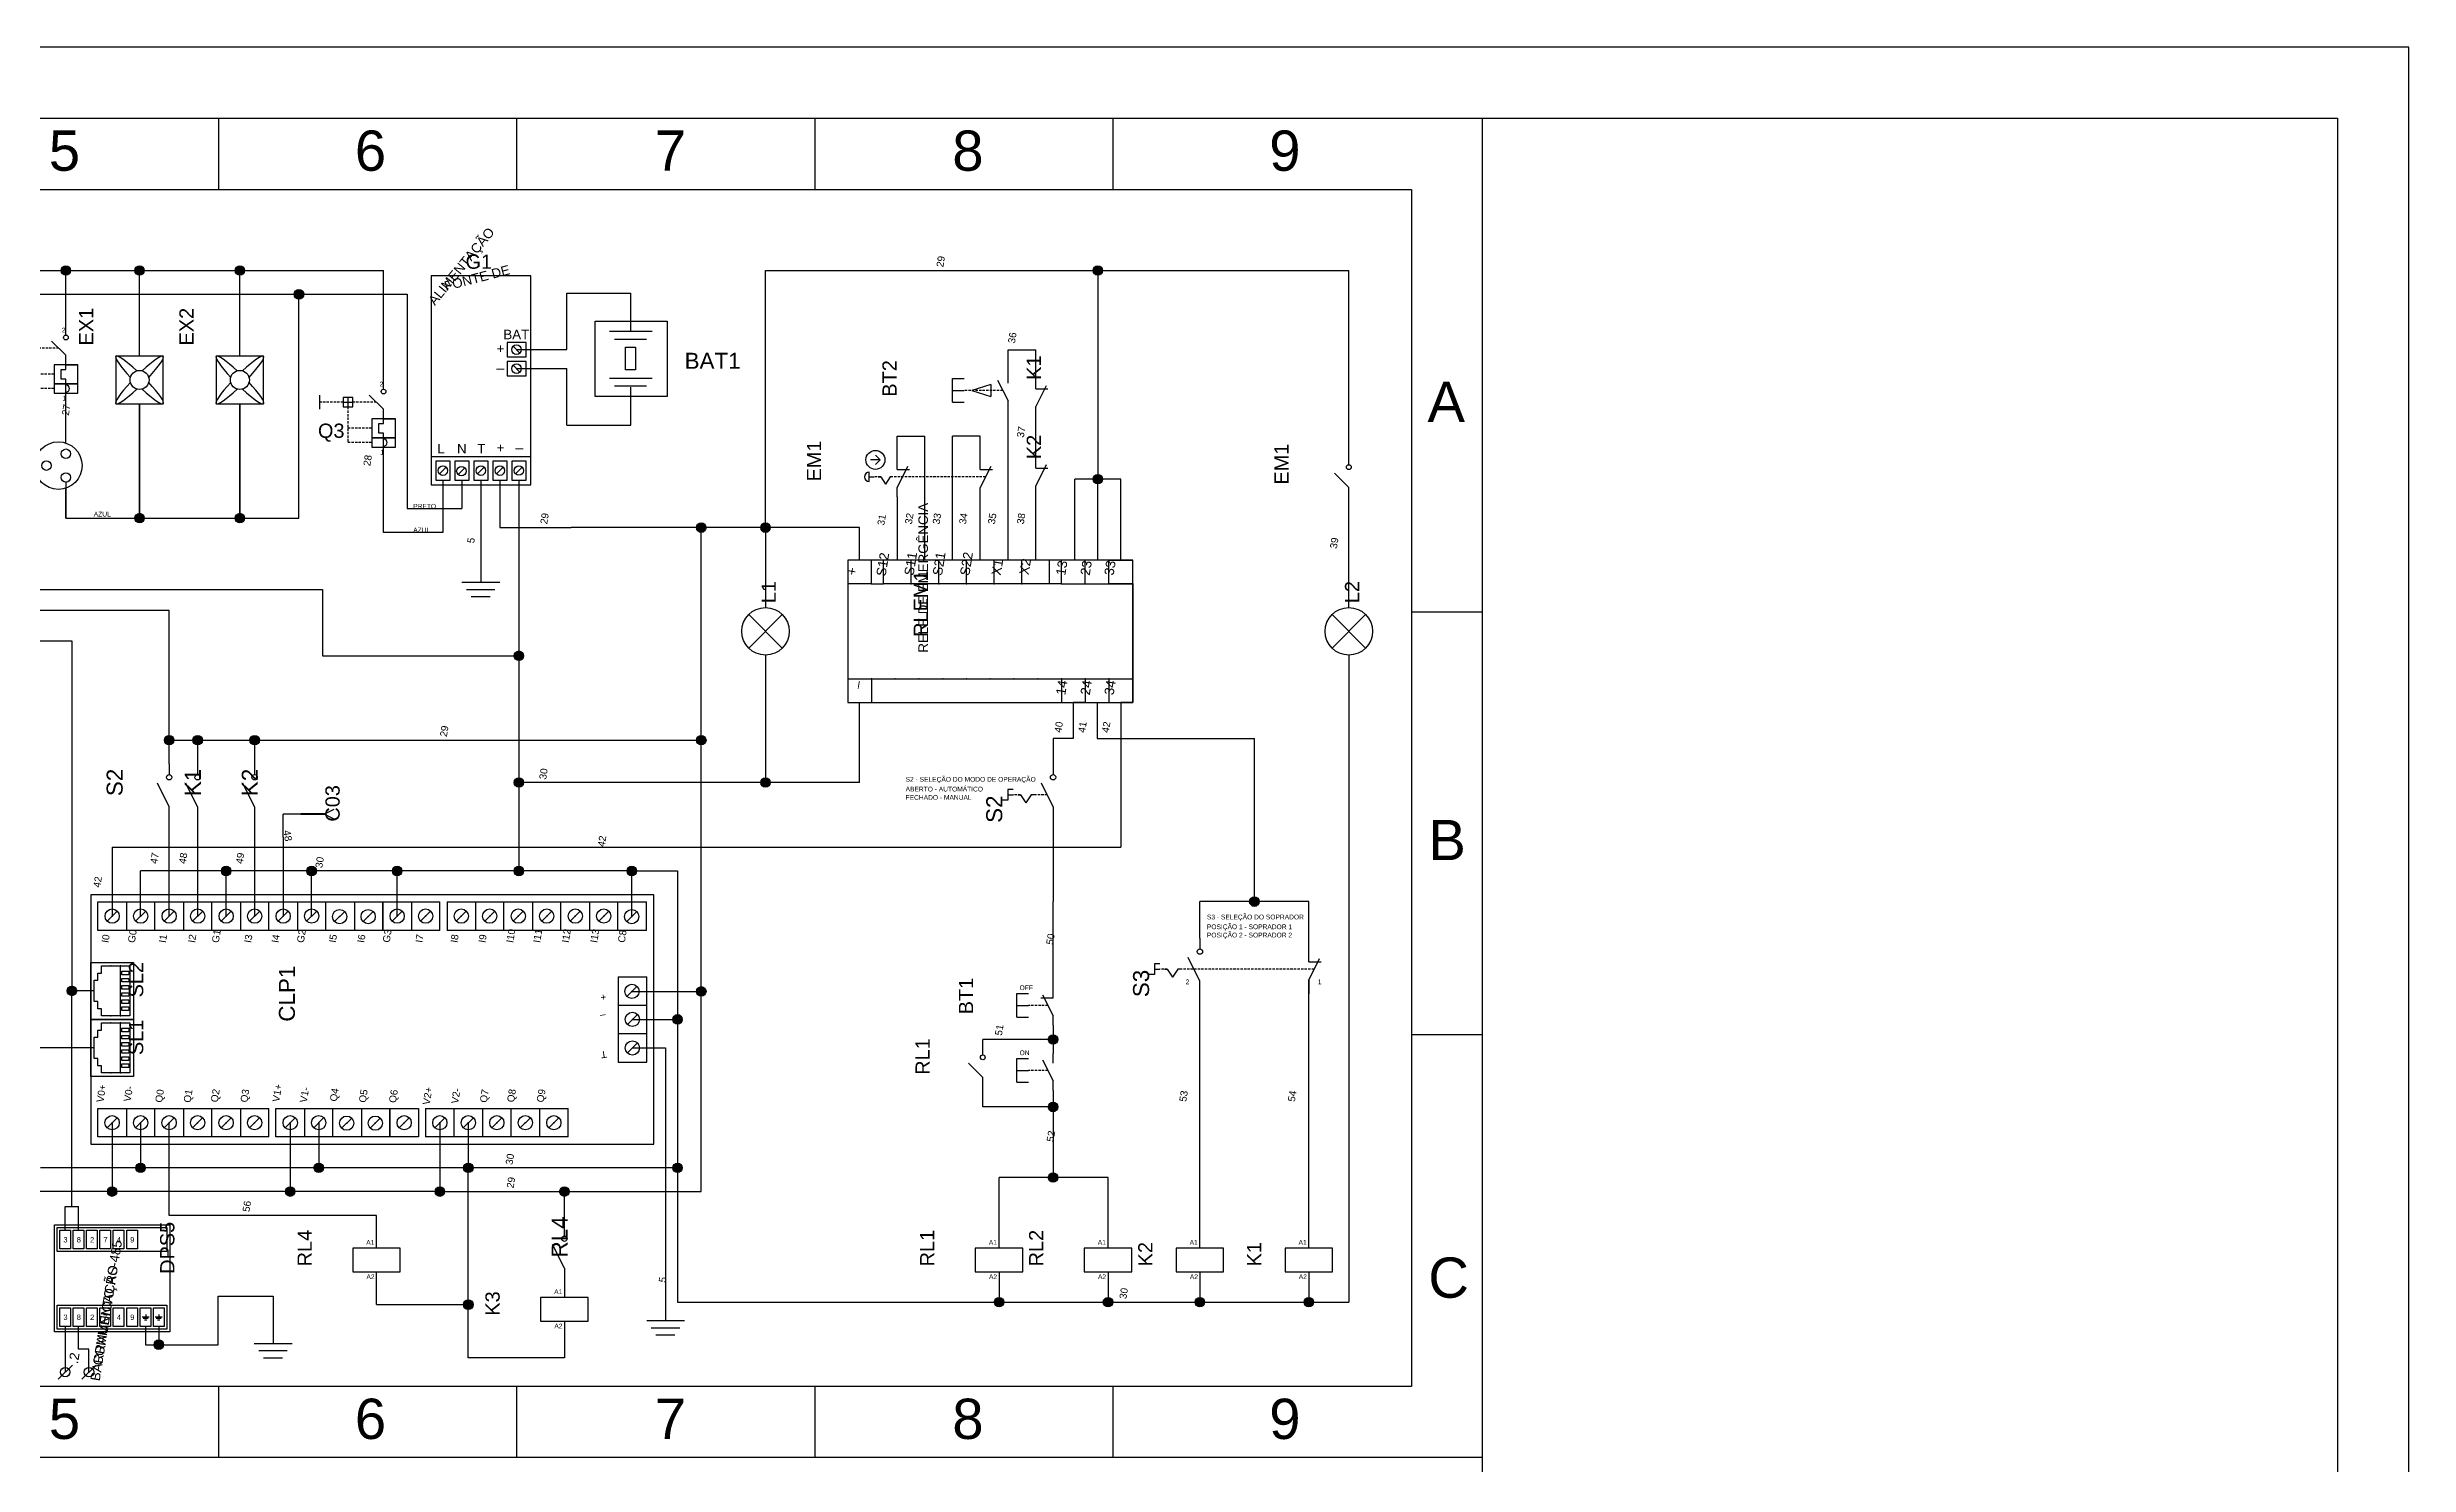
# Model space of a CAD drawing. Header units: millimetres. Extents: x 100 to 940, y 30 to 694.
# Drawn here: x 442.8 to 940, y 395.5 to 693.9 of the extents above; entities that cross this region are included whole.
import ezdxf
from ezdxf.enums import TextEntityAlignment as Align

# ---------------------------------------------------------------- set-up
doc = ezdxf.new("R2010")
doc.units = ezdxf.units.MM
doc.linetypes.add('DASHED', pattern=[0.75, 0.5, -0.25])
doc.styles.add('Annotative', font='arial.ttf')
doc.styles.add('Notes', font='arial.ttf', dxfattribs={"height": 3})

msp = doc.modelspace()

# ---------------------------------------------------------------- hatches: boundary and pattern name
for points in [[(447.71, 646.92, 1), (445.71, 646.92, 1)], [(463.22, 646.92, 1), (461.22, 646.92, 1)], [(484.34, 646.92, 1), (482.34, 646.92, 1)], [(664.98, 646.92, 1), (662.98, 646.92, 1)], [(496.78, 641.92, 1), (494.78, 641.92, 1)], [(664.98, 603.01, 1), (662.98, 603.01, 1)], [(463.22, 594.81, 1), (461.22, 594.81, 1)], [(484.34, 594.81, 1), (482.34, 594.81, 1)], [(581.49, 592.8, 1), (579.49, 592.8, 1)], [(595.01, 592.8, 1), (593.01, 592.8, 1)], [(543.09, 565.83, 1), (541.09, 565.83, 1)], [(469.45, 548.04, 1), (467.45, 548.04, 1)], [(475.45, 548.04, 1), (473.45, 548.04, 1)], [(487.45, 548.04, 1), (485.45, 548.04, 1)], [(581.49, 548.04, 1), (579.49, 548.04, 1)], [(543.09, 539.14, 1), (541.09, 539.14, 1)], [(595.01, 539.14, 1), (593.01, 539.14, 1)], [(481.45, 520.51, 1), (479.45, 520.51, 1)], [(499.45, 520.51, 1), (497.45, 520.51, 1)], [(517.45, 520.51, 1), (515.45, 520.51, 1)], [(543.09, 520.51, 1), (541.09, 520.51, 1)], [(566.85, 520.51, 1), (564.85, 520.51, 1)], [(697.94, 514.06, 1), (695.94, 514.06, 1)], [(448.98, 495.26, 1), (446.98, 495.26, 1)], [(581.49, 495.16, 1), (579.49, 495.16, 1)], [(576.49, 489.27, 1), (574.49, 489.27, 1)], [(655.56, 485.04, 1), (653.56, 485.04, 1)], [(655.56, 470.83, 1), (653.56, 470.83, 1)], [(463.44, 458.01, 1), (461.44, 458.01, 1)], [(500.94, 458.02, 1), (498.94, 458.02, 1)], [(532.44, 458.01, 1), (530.44, 458.01, 1)], [(576.49, 458.01, 1), (574.49, 458.01, 1)], [(457.44, 453.01, 1), (455.44, 453.01, 1)], [(494.94, 453.01, 1), (492.94, 453.01, 1)], [(526.44, 453.01, 1), (524.44, 453.01, 1)], [(552.67, 453.01, 1), (550.67, 453.01, 1)], [(655.56, 455.97, 1), (653.56, 455.97, 1)], [(532.44, 429.21, 1), (530.44, 429.21, 1)], [(644.19, 429.75, 1), (642.19, 429.75, 1)], [(667.13, 429.75, 1), (665.13, 429.75, 1)], [(686.47, 429.75, 1), (684.47, 429.75, 1)], [(709.41, 429.75, 1), (707.41, 429.75, 1)], [(467.26, 420.78, 1), (465.26, 420.78, 1)]]:
    msp.add_hatch(color=256).paths.add_polyline_path(points)

# ---------------------------------------------------------------- linework, layer by layer
for p, q in [((478.89, 664), (478.89, 679)), ((541.67, 664), (541.67, 679)), ((604.44, 664), (604.44, 679)), ((667.22, 664), (667.22, 679)), ((745, 115), (745, 679)), ((410.6, 646.92), (513.59, 646.92)), ((446.71, 633.33), (446.71, 646.92)), ((462.22, 628.89), (462.22, 646.92)), ((483.34, 628.89), (483.34, 646.92)), ((513.59, 623.95), (513.59, 646.92)), ((594.01, 646.92), (663.98, 646.92)), ((594.01, 592.8), (594.01, 646.92)), ((663.98, 646.92), (716.83, 646.92)), ((716.83, 606.03), (716.83, 646.92)), ((410.6, 641.92), (518.59, 641.92)), ((495.78, 594.81), (495.78, 641.92)), ((518.59, 641.92), (518.59, 596.8)), ((446.71, 629.08), (443.71, 632.08)), ((446.71, 633.33), (446.71, 635.33)), ((446.71, 633.33), (446.71, 635.33)), ((561.14, 634.16), (570.14, 634.16)), ((562.21, 632.47), (568.96, 632.47)), ((446.71, 627.08), (446.71, 629.08)), ((446.71, 626.07), (446.71, 627.08)), ((446.71, 627.08), (449.21, 627.08)), ((542.29, 629.56), (540.88, 630.98)), ((542.29, 625.56), (540.88, 626.97)), ((645.07, 625.22), (645.07, 630.22)), ((645.07, 630.22), (650.9, 630.22)), ((650.9, 624.03), (650.9, 630.22)), ((445.71, 624.08), (445.71, 626.08)), ((445.71, 626.08), (446.71, 626.07)), ((446.71, 624.08), (445.71, 624.08)), ((446.71, 623.08), (446.71, 624.08)), ((446.71, 621.08), (446.71, 623.08)), ((446.71, 610.61), (446.71, 623.08)), ((513.59, 621.95), (513.59, 623.95)), ((513.59, 621.95), (513.59, 623.95)), ((561.14, 624.3), (570.14, 624.3)), ((562.21, 622.62), (568.96, 622.62)), ((633.35, 619.18), (633.35, 624.18)), ((633.35, 624.18), (635.85, 624.18)), ((633.35, 621.68), (635.85, 621.68)), ((641.47, 622.93), (637.47, 621.68)), ((637.47, 621.68), (641.47, 620.43)), ((641.47, 622.93), (641.47, 620.43)), ((642.86, 623.88), (645.07, 619.47)), ((645.07, 623.22), (645.07, 625.22)), ((645.07, 623.22), (645.07, 625.22)), ((650.9, 622.03), (650.9, 624.03)), ((653.1, 622.68), (650.9, 618.28)), ((650.9, 622.03), (653.48, 622.03)), ((446.71, 619.08), (446.71, 621.08)), ((462.22, 594.81), (462.22, 618.89)), ((462.22, 618.89), (462.22, 594.81)), ((483.34, 594.81), (483.34, 618.89)), ((483.34, 618.89), (483.34, 594.81)), ((500.09, 620.71), (500.09, 617.71)), ((505.09, 619.21), (507.09, 619.21)), ((506.09, 620.21), (506.09, 618.21)), ((513.59, 617.71), (510.59, 620.71)), ((513.59, 615.71), (513.59, 617.71)), ((633.35, 619.18), (635.85, 619.18)), ((645.07, 617.47), (645.07, 619.47)), ((645.07, 585.97), (645.07, 617.47)), ((650.9, 607.34), (650.9, 618.28)), ((512.59, 612.71), (512.59, 614.71)), ((512.59, 614.71), (513.59, 614.7)), ((513.59, 612.71), (512.59, 612.71)), ((513.59, 614.7), (513.59, 615.71)), ((513.59, 615.71), (516.09, 615.71)), ((513.59, 611.71), (513.59, 612.71)), ((513.59, 609.71), (513.59, 611.71)), ((621.73, 607.03), (621.73, 612.03)), ((621.73, 612.03), (627.57, 612.03)), ((627.57, 585.97), (627.57, 612.03)), ((633.4, 585.97), (633.4, 612.03)), ((639.23, 612.03), (633.4, 612.03)), ((639.23, 607.03), (639.23, 612.03)), ((513.59, 607.71), (513.59, 609.71)), ((513.59, 591.8), (513.59, 607.71)), ((523.59, 607.8), (544.59, 607.8)), ((618.15, 607.06), (616.15, 607.06)), ((618.15, 607.06), (617.15, 608.06)), ((618.15, 607.06), (617.15, 606.06)), ((621.73, 605.03), (621.73, 607.03)), ((621.73, 605.03), (621.73, 607.03)), ((639.23, 605.03), (639.23, 607.03)), ((650.9, 605.34), (650.9, 607.34)), ((446.71, 602.36), (446.71, 594.81)), ((525.38, 604.1), (526.79, 605.51)), ((526.09, 602.8), (526.09, 591.8)), ((527.59, 602.8), (527.59, 603.8)), ((529.28, 603.99), (530.69, 605.4)), ((530.09, 602.8), (530.09, 596.8)), ((533.38, 604.1), (534.79, 605.51)), ((534.09, 602.8), (534.09, 581.3)), ((537.38, 604.1), (538.79, 605.51)), ((538.09, 602.8), (538.09, 592.8)), ((541.38, 604.1), (542.8, 605.51)), ((542.09, 602.8), (542.09, 549.14)), ((615.86, 602.48), (615.86, 604.48)), ((615.86, 603.48), (616.86, 603.48)), ((617.76, 603.48), (618.26, 603.48)), ((618.26, 603.48), (619.26, 601.98)), ((620.26, 603.48), (619.26, 601.98)), ((620.76, 603.48), (620.26, 603.48)), ((623.94, 605.69), (621.73, 601.28)), ((621.73, 605.03), (624.32, 605.03)), ((641.44, 605.69), (639.23, 601.28)), ((639.23, 605.03), (641.82, 605.03)), ((653.1, 606), (650.9, 601.59)), ((650.9, 605.34), (653.48, 605.34)), ((716.83, 601.28), (713.83, 604.28)), ((446.71, 594.81), (446.71, 601.12)), ((518.59, 596.8), (530.09, 596.8)), ((621.73, 599.28), (621.73, 601.28)), ((621.73, 599.28), (621.73, 585.97)), ((639.23, 599.28), (639.23, 601.28)), ((639.23, 585.97), (639.23, 601.28)), ((650.9, 585.97), (650.9, 601.59)), ((650.9, 599.59), (650.9, 601.59)), ((716.83, 575.97), (716.83, 601.28)), ((446.71, 594.81), (495.78, 594.81)), ((526.09, 591.8), (513.59, 591.8)), ((538.09, 592.8), (553.09, 592.8)), ((613.82, 592.8), (553.09, 592.8)), ((580.49, 453.01), (580.49, 592.8)), ((594.01, 592.8), (594.01, 575.97)), ((613.82, 585.97), (613.82, 592.8)), ((616.32, 585.97), (611.32, 585.97)), ((616.32, 580.97), (616.32, 585.97)), ((618.82, 580.97), (618.82, 585.97)), ((624.65, 580.97), (624.65, 585.97)), ((630.48, 580.97), (630.48, 585.97)), ((636.32, 580.97), (636.32, 585.97)), ((642.15, 580.97), (642.15, 585.97)), ((647.98, 580.97), (647.98, 585.97)), ((653.82, 580.97), (653.82, 585.97)), ((656.32, 580.97), (656.32, 585.97)), ((661.32, 580.97), (661.32, 585.97)), ((666.32, 580.97), (666.32, 585.97)), ((671.32, 580.97), (671.32, 585.97)), ((530.09, 581.3), (538.09, 581.3)), ((531.04, 579.8), (537.04, 579.8)), ((532.05, 578.3), (536.05, 578.3)), ((616.32, 580.97), (611.32, 580.97)), ((616.32, 580.97), (618.82, 580.97)), ((618.82, 580.97), (618.82, 580.97)), ((653.82, 580.97), (618.82, 580.97)), ((656.32, 580.97), (653.82, 580.97)), ((653.82, 580.97), (653.82, 580.97)), ((656.32, 580.97), (671.32, 580.97)), ((671.32, 580.97), (666.32, 580.97)), ((671.32, 580.97), (671.32, 560.97)), ((597.54, 574.5), (590.47, 567.43)), ((590.47, 574.5), (597.54, 567.43)), ((720.37, 574.5), (713.3, 567.43)), ((713.3, 574.5), (720.37, 567.43)), ((745, 575), (730, 575)), ((594.01, 565.97), (594.01, 539.14)), ((716.83, 565.97), (716.83, 429.75)), ((611.32, 560.97), (671.32, 560.97)), ((616.32, 560.97), (616.32, 555.97)), ((656.32, 560.97), (656.32, 555.97)), ((661.32, 560.97), (661.32, 555.97)), ((666.32, 560.97), (666.32, 555.97)), ((671.32, 560.97), (671.32, 555.97)), ((611.32, 555.97), (616.32, 555.97)), ((613.82, 539.14), (613.82, 555.97)), ((656.32, 555.97), (661.32, 555.97)), ((661.32, 555.97), (658.82, 555.97)), ((658.82, 555.97), (658.82, 548.38)), ((661.32, 555.97), (666.32, 555.97)), ((663.82, 555.97), (663.82, 548.38)), ((666.32, 555.97), (671.32, 555.97)), ((671.32, 555.97), (668.82, 555.97)), ((668.82, 555.97), (668.82, 525.51)), ((468.45, 543.04), (468.45, 548.04)), ((468.45, 548.04), (580.49, 548.04)), ((474.45, 548.04), (474.45, 540.79)), ((474.45, 548.04), (474.45, 540.79)), ((486.45, 548.04), (486.45, 540.79)), ((486.45, 548.04), (486.45, 540.79)), ((542.09, 549.14), (542.09, 520.51)), ((468.45, 543.04), (468.45, 540.79)), ((468.45, 543.04), (468.45, 540.79)), ((654.56, 543.04), (654.56, 540.79)), ((654.56, 543.04), (654.56, 540.79)), ((468.45, 534.04), (465.97, 539)), ((474.45, 534.04), (471.97, 539)), ((486.45, 534.04), (483.97, 539)), ((613.82, 539.14), (542.09, 539.14)), ((646.13, 537.65), (645.01, 537.65)), ((645.01, 537.65), (645.01, 535.4)), ((654.56, 534.04), (652.09, 539)), ((468.45, 511.01), (468.45, 534.04)), ((474.45, 534.04), (474.45, 511.01)), ((486.45, 534.04), (486.45, 511.01)), ((496.16, 532.48), (492.45, 532.48)), ((503.14, 533.48), (501.14, 532.48)), ((501.14, 532.48), (503.14, 531.48)), ((645.01, 535.4), (643.88, 535.4)), ((645.01, 536.52), (646.13, 536.52)), ((647.14, 536.52), (647.7, 536.52)), ((647.7, 536.52), (648.83, 534.84)), ((649.95, 536.52), (648.83, 534.84)), ((650.51, 536.52), (649.95, 536.52)), ((492.45, 527.64), (492.45, 511.01)), ((456.45, 525.51), (456.45, 511.01)), ((456.45, 525.51), (668.82, 525.51)), ((565.85, 520.51), (462.45, 520.51)), ((462.45, 511.01), (462.45, 520.51)), ((480.45, 511.01), (480.45, 520.51)), ((498.45, 511.02), (498.45, 520.51)), ((516.45, 511.01), (516.45, 520.51)), ((516.45, 511.01), (516.45, 520.51)), ((565.85, 510.91), (565.85, 520.51)), ((565.85, 520.51), (575.49, 520.51)), ((575.49, 520.51), (575.49, 458.01)), ((453.45, 514.01), (513.45, 514.01)), ((453.45, 508.01), (453.45, 514.01)), ((459.45, 514.01), (459.45, 508.01)), ((465.45, 508.01), (465.45, 514.01)), ((471.45, 514.01), (471.45, 508.01)), ((477.45, 508.01), (477.45, 514.01)), ((483.45, 514.01), (483.45, 508.01)), ((489.45, 508.01), (489.45, 514.01)), ((495.45, 514.01), (495.45, 508.01)), ((501.45, 508.01), (501.45, 514.01)), ((507.45, 514.01), (507.45, 508.01)), ((513.45, 514.01), (513.45, 508.01)), ((513.45, 514.01), (525.45, 514.01)), ((513.45, 508.01), (513.45, 514.01)), ((519.45, 514.01), (519.45, 508.01)), ((525.45, 508.01), (525.45, 514.01)), ((526.95, 514.01), (568.95, 514.01)), ((526.95, 514.01), (526.95, 508.01)), ((532.95, 514.01), (532.95, 508.01)), ((538.95, 508.01), (538.95, 514.01)), ((544.95, 514.01), (544.95, 508.01)), ((550.95, 508.01), (550.95, 514.01)), ((556.95, 514.01), (556.95, 508.01)), ((562.95, 508.01), (562.95, 514.01)), ((568.95, 508.01), (568.95, 514.01)), ((513.45, 508.01), (453.45, 508.01)), ((455.39, 509.95), (457.51, 512.07)), ((461.39, 509.95), (463.51, 512.07)), ((467.39, 509.95), (469.51, 512.07)), ((473.39, 509.95), (475.51, 512.07)), ((479.39, 509.95), (481.51, 512.07)), ((485.39, 509.95), (487.51, 512.07)), ((491.39, 509.95), (493.51, 512.07)), ((497.39, 509.96), (499.51, 512.08)), ((503.29, 509.85), (505.41, 511.97)), ((509.29, 509.85), (511.41, 511.97)), ((525.45, 508.01), (513.45, 508.01)), ((515.39, 509.95), (517.51, 512.07)), ((521.39, 509.95), (523.51, 512.07)), ((568.95, 508.01), (526.95, 508.01)), ((528.89, 509.95), (531.01, 512.07)), ((534.89, 509.95), (537.01, 512.07)), ((540.89, 509.95), (543.01, 512.07)), ((546.89, 509.95), (549.01, 512.07)), ((552.89, 509.95), (555.01, 512.07)), ((558.89, 509.96), (561.01, 512.08)), ((564.79, 509.85), (566.91, 511.97)), ((685.47, 497.34), (682.99, 502.3)), ((685.47, 506.34), (685.47, 504.09)), ((685.47, 506.34), (685.47, 504.09)), ((708.41, 501.37), (708.41, 503.37)), ((452.69, 493.01), (452.69, 497.51)), ((452.69, 497.51), (453.44, 497.51)), ((453.44, 497.51), (453.44, 499.01)), ((453.44, 499.01), (454.19, 499.01)), ((454.19, 499.01), (454.19, 500.51)), ((454.19, 500.51), (460.19, 500.51)), ((458.19, 490.01), (458.19, 500.51)), ((460.19, 500.51), (460.19, 490.01)), ((562.99, 498.26), (562.99, 480.26)), ((562.99, 498.26), (568.99, 498.26)), ((568.99, 480.26), (568.99, 498.26)), ((675.92, 498.7), (674.79, 498.7)), ((677.04, 500.95), (675.92, 500.95)), ((675.92, 500.95), (675.92, 498.7)), ((675.92, 499.82), (677.04, 499.82)), ((678.05, 499.82), (678.61, 499.82)), ((678.61, 499.82), (679.73, 498.14)), ((680.86, 499.82), (679.73, 498.14)), ((681.42, 499.82), (680.86, 499.82)), ((710.61, 502.03), (708.41, 497.62)), ((708.41, 501.37), (710.99, 501.37)), ((708.41, 497.62), (708.41, 494.62)), ((708.41, 495.62), (708.41, 497.62)), ((453.44, 493.01), (452.69, 493.01)), ((453.44, 491.51), (453.44, 493.01)), ((562.99, 492.26), (568.99, 492.26)), ((564.82, 494.1), (566.95, 496.22)), ((565.89, 495.16), (580.49, 495.16)), ((646.91, 489.72), (646.91, 494.72)), ((646.91, 494.72), (649.41, 494.72)), ((654.56, 493.77), (651.98, 493.77)), ((652.36, 494.42), (654.56, 490.02)), ((654.56, 493.77), (654.56, 495.77)), ((654.56, 493.77), (654.56, 495.77)), ((454.19, 491.51), (453.44, 491.51)), ((454.19, 490.01), (454.19, 491.51)), ((460.19, 490.01), (454.19, 490.01)), ((454.19, 487.01), (454.19, 488.51)), ((454.19, 488.51), (460.19, 488.51)), ((458.19, 478.01), (458.19, 488.51)), ((460.19, 488.51), (460.19, 478.01)), ((564.93, 488.21), (567.05, 490.33)), ((565.99, 489.27), (575.49, 489.27)), ((646.91, 492.22), (649.41, 492.22)), ((646.91, 489.72), (649.41, 489.72)), ((654.56, 488.02), (654.56, 490.02)), ((654.56, 488.02), (654.56, 482.07)), ((452.69, 481.01), (452.69, 485.51)), ((452.69, 485.51), (453.44, 485.51)), ((453.44, 485.51), (453.44, 487.01)), ((453.44, 487.01), (454.19, 487.01)), ((568.99, 486.26), (562.99, 486.26)), ((564.93, 482.2), (567.05, 484.32)), ((565.99, 483.26), (572.99, 483.26)), ((654.56, 485.04), (639.76, 485.04)), ((639.76, 481.78), (639.76, 485.04)), ((745, 486), (730, 486)), ((453.44, 481.01), (452.69, 481.01)), ((453.44, 479.51), (453.44, 481.01)), ((454.19, 479.51), (453.44, 479.51)), ((454.19, 478.01), (454.19, 479.51)), ((460.19, 478.01), (454.19, 478.01)), ((562.99, 480.26), (568.99, 480.26)), ((639.76, 477.03), (636.76, 480.03)), ((646.91, 476.03), (646.91, 481.03)), ((646.91, 481.03), (649.41, 481.03)), ((646.91, 478.53), (649.41, 478.53)), ((652.36, 480.73), (654.56, 476.32)), ((654.56, 480.07), (654.56, 482.07)), ((654.56, 480.07), (654.56, 482.07)), ((639.76, 470.83), (639.76, 477.03)), ((646.91, 476.03), (649.41, 476.03)), ((654.56, 474.32), (654.56, 476.32)), ((654.56, 474.32), (654.56, 470.83)), ((453.44, 470.51), (489.44, 470.51)), ((453.44, 464.51), (453.44, 470.51)), ((455.38, 466.45), (457.5, 468.57)), ((456.44, 467.51), (456.44, 453.01)), ((459.44, 470.51), (459.44, 464.51)), ((461.38, 466.45), (463.5, 468.57)), ((462.44, 467.51), (462.44, 458.01)), ((465.44, 464.51), (465.44, 470.51)), ((467.38, 466.45), (469.5, 468.57)), ((471.44, 470.51), (471.44, 464.51)), ((473.38, 466.45), (475.5, 468.57)), ((477.44, 464.51), (477.44, 470.51)), ((479.38, 466.45), (481.5, 468.57)), ((483.44, 470.51), (483.44, 464.51)), ((485.38, 466.45), (487.5, 468.57)), ((489.44, 464.51), (489.44, 470.51)), ((490.94, 470.51), (514.94, 470.51)), ((490.94, 464.51), (490.94, 470.51)), ((492.88, 466.45), (495, 468.57)), ((493.94, 467.51), (493.94, 453.01)), ((496.94, 470.51), (496.94, 464.51)), ((498.88, 466.46), (501, 468.58)), ((499.94, 467.52), (499.94, 458.02)), ((502.94, 464.51), (502.94, 470.51)), ((504.77, 466.35), (506.9, 468.47)), ((508.94, 470.51), (508.94, 464.51)), ((510.77, 466.35), (512.9, 468.47)), ((514.94, 470.51), (514.94, 464.51)), ((514.94, 470.51), (520.94, 470.51)), ((514.94, 464.51), (514.94, 470.51)), ((516.88, 466.45), (519, 468.57)), ((520.94, 470.51), (520.94, 464.51)), ((522.44, 470.51), (552.44, 470.51)), ((522.44, 470.51), (522.44, 464.51)), ((524.38, 466.45), (526.5, 468.57)), ((525.44, 467.51), (525.44, 453.01)), ((528.44, 464.51), (528.44, 470.51)), ((530.38, 466.45), (532.5, 468.57)), ((531.44, 467.51), (531.44, 458.01)), ((534.44, 470.51), (534.44, 464.51)), ((536.38, 466.45), (538.5, 468.57)), ((540.44, 464.51), (540.44, 470.51)), ((542.38, 466.45), (544.5, 468.57)), ((546.44, 470.51), (546.44, 464.51)), ((548.38, 466.45), (550.5, 468.57)), ((552.44, 464.51), (552.44, 470.51)), ((654.56, 470.83), (639.76, 470.83)), ((489.44, 464.51), (453.44, 464.51)), ((514.94, 464.51), (490.94, 464.51)), ((520.94, 464.51), (514.94, 464.51)), ((552.44, 464.51), (522.44, 464.51)), ((575.49, 458.01), (441.36, 458.01)), ((575.49, 458.01), (575.49, 429.75)), ((525.44, 453.01), (432.71, 453.01)), ((525.44, 453.01), (580.49, 453.01)), ((643.19, 441.11), (643.19, 455.97)), ((446.57, 444.87), (446.57, 449.87)), ((446.57, 449.87), (449.38, 449.87)), ((449.38, 444.87), (449.38, 449.87)), ((551.67, 436.92), (549.19, 441.88)), ((643.19, 436.11), (643.19, 429.75)), ((666.13, 436.11), (666.13, 429.75)), ((685.47, 436.11), (685.47, 429.75)), ((708.41, 436.11), (708.41, 429.75)), ((490.37, 431.03), (490.37, 421.03)), ((575.49, 429.75), (716.83, 429.75)), ((462.76, 426.64), (464.26, 426.64)), ((463.01, 426.34), (464.01, 426.34)), ((463.26, 426.04), (463.76, 426.04)), ((463.51, 427.14), (463.51, 426.64)), ((465.5, 426.64), (467, 426.64)), ((465.75, 426.34), (466.75, 426.34)), ((466, 426.04), (466.5, 426.04)), ((466.25, 427.14), (466.25, 426.64)), ((568.99, 425.84), (576.99, 425.84)), ((569.94, 424.34), (575.94, 424.34)), ((570.95, 422.84), (574.95, 422.84)), ((486.37, 421.03), (494.37, 421.03)), ((487.32, 419.53), (493.32, 419.53)), ((488.33, 418.03), (492.33, 418.03)), ((445.07, 413.5), (448.07, 416.5)), ((450.07, 413.5), (453.07, 416.5)), ((730, 412), (165, 412)), ((478.89, 397), (478.89, 412)), ((541.67, 397), (541.67, 412)), ((604.44, 397), (604.44, 412)), ((667.22, 397), (667.22, 412)), ((745, 397), (730, 397))]:
    msp.add_line(p, q)
at = {"lineweight": 30}
for p, q in [((663.98, 646.92), (663.98, 603.01)), ((552.17, 630.27), (552.17, 642.14)), ((552.17, 642.14), (565.64, 642.14)), ((565.64, 634.16), (565.64, 642.14)), ((541.58, 630.27), (552.17, 630.27)), ((541.59, 626.27), (552.17, 626.27)), ((552.17, 614.39), (552.17, 626.27)), ((565.64, 614.39), (565.64, 622.37)), ((552.17, 614.39), (565.64, 614.39)), ((668.82, 603.01), (659.14, 603.01)), ((659.14, 585.97), (659.14, 603.01)), ((663.98, 585.97), (663.98, 603.01)), ((668.82, 585.97), (668.82, 603.01)), ((666.32, 585.97), (671.32, 585.97)), ((404.01, 579.8), (500.76, 579.8)), ((500.76, 579.8), (500.76, 565.83)), ((468.45, 575.35), (334.69, 575.35)), ((468.45, 548.04), (468.45, 575.35)), ((318.89, 569), (447.98, 569)), ((447.98, 569), (447.98, 495.26)), ((500.76, 565.83), (542.09, 565.83)), ((654.57, 548.38), (654.56, 543.04)), ((658.82, 548.38), (654.57, 548.38)), ((663.82, 548.38), (696.94, 548.38)), ((696.94, 514.06), (696.94, 548.38)), ((492.45, 527.64), (492.45, 532.48)), ((654.56, 534.04), (654.56, 514.06)), ((654.56, 495.77), (654.56, 514.06)), ((708.41, 514.06), (685.47, 514.06)), ((685.47, 506.34), (685.47, 514.06)), ((708.41, 503.37), (708.41, 514.06)), ((685.47, 441.11), (685.47, 497.34)), ((708.41, 441.11), (708.41, 497.62)), ((452.69, 495.26), (447.98, 495.26)), ((447.98, 449.87), (447.98, 495.26)), ((452.69, 483.26), (326.21, 483.26)), ((570.49, 483.26), (572.99, 483.26)), ((572.99, 483.26), (572.99, 425.84)), ((468.44, 448.01), (468.44, 467.51)), ((654.66, 455.97), (654.66, 470.83)), ((531.44, 429.21), (531.44, 458.01)), ((551.67, 443.67), (551.67, 453.01)), ((666.13, 455.97), (643.19, 455.97)), ((666.13, 441.11), (666.13, 455.97)), ((512.1, 448.01), (468.44, 448.01)), ((512.1, 441.11), (512.1, 448.01)), ((512.1, 429.21), (512.1, 436.11)), ((551.67, 436.92), (551.67, 430.73)), ((478.77, 420.78), (478.77, 431.03)), ((478.77, 431.03), (490.37, 431.03)), ((512.1, 429.21), (531.44, 429.21)), ((531.44, 417.99), (531.44, 429.21)), ((446.57, 424.62), (446.57, 415)), ((449.38, 419.81), (449.38, 424.62)), ((463.44, 424.62), (463.44, 420.78)), ((466.26, 424.62), (466.26, 420.78)), ((551.67, 425.73), (551.67, 417.99)), ((451.57, 419.81), (449.38, 419.81)), ((451.57, 415), (451.57, 419.81)), ((463.44, 420.78), (478.77, 420.78)), ((551.67, 417.99), (531.44, 417.99))]:
    msp.add_line(p, q, dxfattribs=at)
at = {"linetype": 'DASHED'}
for p, q in [((445.21, 630.58), (440.21, 630.58)), ((444.21, 625.08), (439.21, 625.08)), ((444.21, 622.08), (439.21, 622.08)), ((643.97, 621.68), (635.85, 621.68)), ((505.09, 619.21), (500.09, 619.21)), ((506.09, 618.21), (506.09, 610.71)), ((512.09, 619.21), (507.09, 619.21)), ((511.09, 613.71), (506.09, 613.71)), ((511.09, 610.71), (506.09, 610.71)), ((618.26, 603.48), (616.86, 603.48)), ((640.34, 603.48), (620.76, 603.48)), ((647.7, 536.52), (646.13, 536.52)), ((653.33, 536.52), (650.51, 536.52)), ((678.61, 499.82), (677.04, 499.82)), ((709.51, 499.82), (681.42, 499.82)), ((653.46, 492.22), (649.41, 492.22)), ((653.46, 478.53), (649.41, 478.53))]:
    msp.add_line(p, q, dxfattribs=at)
at = {"lineweight": 50}
msp.add_line((501.14, 532.48), (496.16, 532.48), dxfattribs=at)
for points in [[(100, 100), (940, 100), (940, 693.94), (100, 693.94)], [(150, 679), (925, 679), (925, 115), (150, 115)], [(523.59, 601.8), (544.59, 601.8), (544.59, 645.84), (523.59, 645.84)], [(543.59, 628.77), (543.59, 631.77), (539.59, 631.77), (539.59, 628.77)], [(558.15, 636.29), (573.33, 636.29), (573.33, 620.42), (558.15, 620.42)], [(444.21, 623.08), (449.21, 623.08), (449.21, 627.08), (444.21, 627.08)], [(457.22, 618.89), (467.22, 618.89), (467.22, 628.89), (457.22, 628.89)], [(478.34, 618.89), (488.34, 618.89), (488.34, 628.89), (478.34, 628.89)], [(543.59, 624.77), (543.59, 627.77), (539.59, 627.77), (539.59, 624.77)], [(564.56, 630.77), (566.62, 630.77), (566.62, 625.99), (564.56, 625.99)], [(444.21, 621.08), (449.21, 621.08), (449.21, 623.08), (444.21, 623.08)], [(505.09, 618.21), (507.09, 618.21), (507.09, 620.21), (505.09, 620.21)], [(511.09, 611.71), (516.09, 611.71), (516.09, 615.7), (511.09, 615.71)], [(511.09, 609.71), (516.09, 609.71), (516.09, 611.71), (511.09, 611.71)], [(524.59, 602.8), (527.59, 602.8), (527.59, 606.8), (524.59, 606.8)], [(528.59, 602.8), (531.59, 602.8), (531.59, 606.8), (528.59, 606.8)], [(532.59, 602.8), (535.59, 602.8), (535.59, 606.8), (532.59, 606.8)], [(536.59, 602.8), (539.59, 602.8), (539.59, 606.8), (536.59, 606.8)], [(540.59, 602.8), (543.59, 602.8), (543.59, 606.8), (540.59, 606.8)], [(611.32, 555.97), (671.32, 555.97), (671.32, 585.97), (611.32, 585.97)], [(451.94, 463.01), (570.49, 463.01), (570.49, 515.51), (451.94, 515.51)], [(451.94, 489.26), (451.94, 501.26), (460.94, 501.26), (460.94, 489.26)], [(458.47, 498.64), (458.47, 499.39), (459.97, 499.39), (459.97, 498.64)], [(458.47, 497.14), (458.47, 497.89), (459.97, 497.89), (459.97, 497.14)], [(458.47, 497.14), (458.47, 497.89), (459.97, 497.89), (459.97, 497.14)], [(458.47, 495.64), (458.47, 496.39), (459.97, 496.39), (459.97, 495.64)], [(458.47, 495.64), (458.47, 496.39), (459.97, 496.39), (459.97, 495.64)], [(458.47, 495.64), (458.47, 496.39), (459.97, 496.39), (459.97, 495.64)], [(458.47, 494.14), (458.47, 494.89), (459.97, 494.89), (459.97, 494.14)], [(458.47, 494.14), (458.47, 494.89), (459.97, 494.89), (459.97, 494.14)], [(458.47, 494.14), (458.47, 494.89), (459.97, 494.89), (459.97, 494.14)], [(458.47, 494.14), (458.47, 494.89), (459.97, 494.89), (459.97, 494.14)], [(458.47, 492.64), (458.47, 493.39), (459.97, 493.39), (459.97, 492.64)], [(458.47, 492.64), (458.47, 493.39), (459.97, 493.39), (459.97, 492.64)], [(458.47, 492.64), (458.47, 493.39), (459.97, 493.39), (459.97, 492.64)], [(451.94, 477.26), (451.94, 489.26), (460.94, 489.26), (460.94, 477.26)], [(458.47, 491.14), (458.47, 491.89), (459.97, 491.89), (459.97, 491.14)], [(458.47, 491.14), (458.47, 491.89), (459.97, 491.89), (459.97, 491.14)], [(458.47, 486.64), (458.47, 487.39), (459.97, 487.39), (459.97, 486.64)], [(458.47, 485.14), (458.47, 485.89), (459.97, 485.89), (459.97, 485.14)], [(458.47, 485.14), (458.47, 485.89), (459.97, 485.89), (459.97, 485.14)], [(458.47, 483.64), (458.47, 484.39), (459.97, 484.39), (459.97, 483.64)], [(458.47, 483.64), (458.47, 484.39), (459.97, 484.39), (459.97, 483.64)], [(458.47, 483.64), (458.47, 484.39), (459.97, 484.39), (459.97, 483.64)], [(458.47, 482.14), (458.47, 482.89), (459.97, 482.89), (459.97, 482.14)], [(458.47, 482.14), (458.47, 482.89), (459.97, 482.89), (459.97, 482.14)], [(458.47, 482.14), (458.47, 482.89), (459.97, 482.89), (459.97, 482.14)], [(458.47, 482.14), (458.47, 482.89), (459.97, 482.89), (459.97, 482.14)], [(458.47, 480.64), (458.47, 481.39), (459.97, 481.39), (459.97, 480.64)], [(458.47, 480.64), (458.47, 481.39), (459.97, 481.39), (459.97, 480.64)], [(458.47, 480.64), (458.47, 481.39), (459.97, 481.39), (459.97, 480.64)], [(458.47, 479.14), (458.47, 479.89), (459.97, 479.89), (459.97, 479.14)], [(458.47, 479.14), (458.47, 479.89), (459.97, 479.89), (459.97, 479.14)], [(444.32, 423.5), (444.32, 446), (468.61, 446), (468.61, 423.5)], [(467.94, 440.37), (444.88, 440.37), (444.88, 445.44), (467.94, 445.44)], [(447.69, 440.94), (445.44, 440.94), (445.44, 444.87), (447.69, 444.87)], [(450.51, 440.94), (448.26, 440.94), (448.26, 444.87), (450.51, 444.87)], [(453.32, 440.94), (451.07, 440.94), (451.07, 444.87), (453.32, 444.87)], [(456.13, 440.94), (453.88, 440.94), (453.88, 444.87), (456.13, 444.87)], [(458.94, 440.94), (456.69, 440.94), (456.69, 444.87), (458.94, 444.87)], [(461.76, 440.94), (459.51, 440.94), (459.51, 444.87), (461.76, 444.87)], [(507.1, 436.11), (517.1, 436.11), (517.1, 441.11), (507.1, 441.11)], [(638.19, 436.11), (648.19, 436.11), (648.19, 441.11), (638.19, 441.11)], [(661.13, 436.11), (671.13, 436.11), (671.13, 441.11), (661.13, 441.11)], [(680.47, 436.11), (690.47, 436.11), (690.47, 441.11), (680.47, 441.11)], [(703.41, 436.11), (713.41, 436.11), (713.41, 441.11), (703.41, 441.11)], [(467.94, 424.06), (444.88, 424.06), (444.88, 429.12), (467.94, 429.12)], [(447.69, 424.62), (445.44, 424.62), (445.44, 428.56), (447.69, 428.56)], [(450.51, 424.62), (448.26, 424.62), (448.26, 428.56), (450.51, 428.56)], [(453.32, 424.62), (451.07, 424.62), (451.07, 428.56), (453.32, 428.56)], [(456.13, 424.62), (453.88, 424.62), (453.88, 428.56), (456.13, 428.56)], [(458.94, 424.62), (456.69, 424.62), (456.69, 428.56), (458.94, 428.56)], [(461.76, 424.62), (459.51, 424.62), (459.51, 428.56), (461.76, 428.56)], [(464.57, 424.62), (462.32, 424.62), (462.32, 428.56), (464.57, 428.56)], [(467.38, 424.62), (465.13, 424.62), (465.13, 428.56), (467.38, 428.56)], [(546.67, 425.73), (556.67, 425.73), (556.67, 430.73), (546.67, 430.73)]]:
    msp.add_lwpolyline(points, close=True)
for points in [[(165, 412), (165, 664), (730, 664), (730, 412)], [(730, 397), (165, 397)]]:
    msp.add_lwpolyline(points)
for centre, radius in [((446.71, 646.92), 1), ((462.22, 646.92), 1), ((483.34, 646.92), 1), ((663.98, 646.92), 1), ((495.78, 641.92), 1), ((446.71, 632.83), 0.5), ((541.58, 630.27), 1), ((541.59, 626.27), 1), ((462.22, 623.89), 2), ((483.34, 623.89), 2), ((513.59, 621.45), 0.5), ((445.13, 605.86), 5), ((442.62, 605.86), 1), ((446.71, 608.36), 1), ((617.15, 607.06), 2), ((446.71, 603.36), 1), ((526.09, 604.8), 1), ((529.98, 604.7), 1), ((534.09, 604.8), 1), ((538.09, 604.8), 1), ((542.09, 604.81), 1), ((663.98, 603.01), 1), ((716.83, 605.53), 0.5), ((462.22, 594.81), 1), ((483.34, 594.81), 1), ((580.49, 592.8), 1), ((594.01, 592.8), 1), ((594.01, 570.97), 5), ((716.83, 570.97), 5), ((542.09, 565.83), 1), ((468.45, 548.04), 1), ((474.45, 548.04), 1), ((486.45, 548.04), 1), ((580.49, 548.04), 1), ((468.45, 540.23), 0.562), ((474.45, 540.23), 0.562), ((486.45, 540.23), 0.562), ((542.09, 539.14), 1), ((594.01, 539.14), 1), ((654.56, 540.23), 0.562), ((480.45, 520.51), 1), ((498.45, 520.51), 1), ((516.45, 520.51), 1), ((542.09, 520.51), 1), ((565.85, 520.51), 1), ((456.45, 511.01), 1.5), ((462.45, 511.01), 1.5), ((468.45, 511.01), 1.5), ((474.45, 511.01), 1.5), ((480.45, 511.01), 1.5), ((486.45, 511.01), 1.5), ((492.45, 511.01), 1.5), ((498.45, 511.02), 1.5), ((504.35, 510.91), 1.5), ((510.35, 510.91), 1.5), ((516.45, 511.01), 1.5), ((522.45, 511.01), 1.5), ((529.95, 511.01), 1.5), ((535.95, 511.01), 1.5), ((541.95, 511.01), 1.5), ((547.95, 511.01), 1.5), ((553.95, 511.01), 1.5), ((559.95, 511.02), 1.5), ((565.85, 510.91), 1.5), ((696.94, 514.06), 1), ((685.47, 503.53), 0.562), ((447.98, 495.26), 1), ((565.89, 495.16), 1.5), ((580.49, 495.16), 1), ((565.99, 489.27), 1.5), ((575.49, 489.27), 1), ((565.99, 483.26), 1.5), ((654.56, 485.04), 1), ((639.76, 481.28), 0.5), ((456.44, 467.51), 1.5), ((462.44, 467.51), 1.5), ((468.44, 467.51), 1.5), ((474.44, 467.51), 1.5), ((480.44, 467.51), 1.5), ((486.44, 467.51), 1.5), ((493.94, 467.51), 1.5), ((499.94, 467.52), 1.5), ((505.84, 467.41), 1.5), ((511.84, 467.41), 1.5), ((517.94, 467.51), 1.5), ((525.44, 467.51), 1.5), ((531.44, 467.51), 1.5), ((537.44, 467.51), 1.5), ((543.44, 467.51), 1.5), ((549.44, 467.51), 1.5), ((654.56, 470.83), 1), ((462.44, 458.01), 1), ((499.94, 458.02), 1), ((531.44, 458.01), 1), ((575.49, 458.01), 1), ((456.44, 453.01), 1), ((493.94, 453.01), 1), ((525.44, 453.01), 1), ((551.67, 453.01), 1), ((654.56, 455.97), 1), ((551.67, 443.1), 0.562), ((531.44, 429.21), 1), ((643.19, 429.75), 1), ((666.13, 429.75), 1), ((685.47, 429.75), 1), ((708.41, 429.75), 1), ((466.26, 420.78), 1), ((446.57, 415), 1), ((451.57, 415), 1)]:
    msp.add_circle(centre, radius)
for centre, radius, start, end in [((446.71, 622.08), 0.75, 270, 90), ((513.59, 610.71), 0.75, 270, 90), ((615.86, 603.48), 1, 90, 270)]:
    msp.add_arc(centre, radius, start, end)
for centre, major_axis, start_param, end_param in [((462.22, 623.89), (5, -5), 8.104015, 10.745541), ((462.22, 623.89), (-5, -5), 1.820829, 4.462356), ((483.34, 623.89), (5, -5), 8.104015, 10.745541), ((483.34, 623.89), (-5, -5), 1.820829, 4.462356), ((462.22, 623.89), (-5, -5), 4.962422, 7.603949), ((462.22, 623.89), (5, -5), 4.962422, 7.603949), ((483.34, 623.89), (-5, -5), 4.962422, 7.603949), ((483.34, 623.89), (5, -5), 4.962422, 7.603949)]:
    msp.add_ellipse(centre, major_axis=major_axis, ratio=0.141421, start_param=start_param, end_param=end_param)
for p in [(616.32, 580.97), (624.65, 580.97), (630.48, 580.97), (636.32, 580.97), (642.15, 580.97), (647.98, 580.97), (656.32, 580.97), (661.32, 580.97), (666.32, 580.97), (671.32, 580.97), (616.32, 560.97), (621.32, 560.97), (626.32, 560.97), (631.32, 560.97), (636.32, 560.97), (641.32, 560.97), (646.32, 560.97), (651.32, 560.97), (656.32, 560.97), (661.32, 560.97), (666.32, 560.97), (671.32, 560.97), (456.45, 511.01), (462.45, 511.01), (474.45, 511.01), (480.45, 511.01), (486.45, 511.01), (492.45, 511.01), (498.45, 511.02), (504.35, 510.91), (510.35, 510.91), (516.45, 511.01), (522.45, 511.01), (529.95, 511.01), (535.95, 511.01), (541.95, 511.01), (547.95, 511.01), (553.95, 511.01), (559.95, 511.02), (565.85, 510.91), (456.19, 500.51), (458.19, 500.51), (565.89, 495.16), (456.19, 490.01), (456.19, 488.51), (458.19, 490.01), (458.19, 488.51), (565.99, 489.27), (456.19, 478.01), (458.19, 478.01), (456.44, 467.51), (462.44, 467.51), (468.44, 467.51), (474.44, 467.51), (480.44, 467.51), (486.44, 467.51), (493.94, 467.51), (499.94, 467.52), (505.84, 467.41), (511.84, 467.41), (517.94, 467.51), (525.44, 467.51), (531.44, 467.51), (537.44, 467.51), (543.44, 467.51), (549.44, 467.51), (451.57, 415)]:
    msp.add_point(p)

# ---------------------------------------------------------------- texts
for s, height, style, p in [('5', 8.48, 'Notes', (443.11, 667.93)), ('6', 8.48, 'Notes', (507.55, 667.93)), ('7', 8.48, 'Notes', (570.69, 667.93)), ('8', 8.48, 'Notes', (633.34, 667.93)), ('9', 8.48, 'Notes', (700.07, 667.93)), ('G1', 3, 'Notes', (530.85, 647.3)), ('2', 1, 'Notes', (445.87, 633.89)), ('BAT', 2, 'Notes', (538.82, 632.46)), ('+', 2, 'Notes', (537.41, 629.5)), ('2', 1, 'Notes', (512.75, 622.52)), ('_', 2, 'Notes', (537.41, 626.66)), ('A', 8.48, 'Notes', (733.39, 615.03)), ('1', 1, 'Notes', (446.02, 619.55)), ('Q3', 3, 'Notes', (499.78, 611.7)), ('1', 1, 'Notes', (512.9, 608.18)), ('L', 2, 'Notes', (524.92, 608.41)), ('N', 2, 'Notes', (529.06, 608.41)), ('T', 2, 'Notes', (533.34, 608.41)), ('+', 2, 'Notes', (537.41, 608.61)), ('_', 2, 'Notes', (541.41, 609.88)), ('PRETO', 1, 'Annotative', (519.84, 596.8)), ('AZUL', 1, 'Annotative', (452.58, 595.14)), ('AZUL', 1, 'Annotative', (519.84, 591.8)), ('ABERTO - AUTOMÁTICO', 1, 'Notes', (623.51, 537.25)), ('S2 - SELEÇÃO DO MODO DE OPERAÇÃO', 1, 'Notes', (623.51, 539.31)), ('FECHADO - MANUAL', 1, 'Notes', (623.51, 535.5)), ('B', 8.48, 'Notes', (733.57, 522.79)), ('S3 - SELEÇÃO DO SOPRADOR', 1, 'Notes', (686.95, 510.32)), ('POSIÇÃO 1 - SOPRADOR 1', 1, 'Notes', (686.95, 508.26)), ('POSIÇÃO 2 - SOPRADOR 2', 1, 'Notes', (686.95, 506.52)), ('2', 1, 'Notes', (682.46, 496.68)), ('1', 1, 'Notes', (710.3, 496.68)), ('OFF', 1, 'Notes', (647.51, 495.43)), ('ON', 1, 'Notes', (647.51, 481.74)), ('A1', 1, 'Notes', (509.95, 441.82)), ('A1', 1, 'Notes', (641.03, 441.82)), ('A1', 1, 'Notes', (663.97, 441.82)), ('A1', 1, 'Notes', (683.32, 441.82)), ('A1', 1, 'Notes', (706.25, 441.82)), ('C', 8.48, 'Notes', (733.57, 430.66)), ('A2', 1, 'Notes', (509.99, 434.59)), ('A2', 1, 'Notes', (641.07, 434.59)), ('A2', 1, 'Notes', (664.01, 434.59)), ('A2', 1, 'Notes', (683.36, 434.59)), ('A2', 1, 'Notes', (706.29, 434.59)), ('A1', 1, 'Notes', (549.51, 431.43)), ('A2', 1, 'Notes', (549.55, 424.21)), ('5', 8.48, 'Notes', (443.11, 400.93)), ('6', 8.48, 'Notes', (507.55, 400.93)), ('7', 8.48, 'Notes', (570.69, 400.93)), ('8', 8.48, 'Notes', (633.34, 400.93)), ('9', 8.48, 'Notes', (700.07, 400.93))]:
    msp.add_text(s, height=height, dxfattribs=dict(style=style)).set_placement(p)
at = {"style": 'Notes'}
for s, height, rotation, p in [('ALIMENTAÇÃO', 2, 50.6771, (530.74, 647.19)), ('FONTE DE', 2, 14.6042, (533.53, 644.41)), ('29', 1.5, 80.899, (631.63, 648.71)), ('36', 1.5, 80.899, (646.7, 632.64)), ('27', 1.5, 80.899, (447.5, 617.48)), ('37', 1.5, 80.899, (648.56, 612.83)), ('28', 1.5, 80.899, (510.97, 606.83)), ('29', 1.5, 80.899, (548.22, 594.59)), ('31', 1.5, 80.899, (619.19, 594.32)), ('32', 1.5, 80.899, (625.01, 594.58)), ('33', 1.5, 80.899, (630.83, 594.58)), ('34', 1.5, 80.899, (636.39, 594.58)), ('35', 1.5, 80.899, (642.47, 594.58)), ('38', 1.5, 80.899, (648.56, 594.58)), ('5', 1.5, 80.899, (532.74, 589.99)), ('S12', 2, 80.899, (619.68, 584.91)), ('S11', 2, 80.899, (625.56, 585.04)), ('S21', 2, 80.899, (631.55, 585.04)), ('S22', 2, 80.899, (637.31, 585.04)), ('39', 1.5, 80.899, (714.49, 589.43)), ('+', 2, 80.899, (613.19, 583.45)), ('X1', 2, 80.899, (643.8, 584.3)), ('X2', 2, 80.899, (649.67, 584.43)), ('13', 2, 80.899, (657.36, 584.16)), ('23', 2, 80.899, (662.5, 584.16)), ('33', 2, 80.899, (667.52, 584.16)), ('_', 2, 80.899, (613.17, 559.8)), ('14', 2, 80.899, (657.36, 558.97)), ('24', 2, 80.899, (662.51, 558.97)), ('34', 2, 80.899, (667.53, 558.97)), ('40', 1.5, 80.899, (656.47, 550.69)), ('42', 1.5, 80.899, (666.47, 550.69)), ('29', 1.5, 80.899, (527.1, 549.83)), ('41', 1.5, 80.899, (661.47, 550.69)), ('30', 1.5, 80.899, (548, 540.84)), ('48', 1.5, 279.101, (492.68, 527.82)), ('42', 1.5, 80.899, (560.32, 526.66)), ('47', 1.5, 80.899, (466.12, 523.08)), ('48', 1.5, 80.899, (472.12, 523.08)), ('49', 1.5, 80.899, (484.12, 523.08)), ('30', 1.5, 80.899, (500.86, 522.22)), ('42', 1.5, 80.899, (454.12, 518.08)), ('G0', 1.5, 80.899, (461.43, 506.68)), ('G1', 1.5, 80.899, (479.11, 506.68)), ('G2', 1.5, 80.899, (497.02, 506.68)), ('G3', 1.5, 80.899, (515.08, 506.73)), ('I7', 1.5, 80.899, (521.89, 506.19)), ('I10', 1.5, 80.899, (541.13, 506.74)), ('I11', 1.5, 80.899, (546.79, 506.75)), ('I12', 1.5, 80.899, (552.82, 506.75)), ('I13', 1.5, 80.899, (558.81, 506.74)), ('C8', 1.5, 80.899, (564.58, 506.65)), ('50', 1.5, 80.899, (654.75, 506.06)), ('I0', 1.5, 80.899, (455.82, 506.16)), ('I1', 1.5, 80.899, (467.89, 506.16)), ('I2', 1.5, 80.899, (474.03, 506.17)), ('I3', 1.5, 80.899, (485.86, 506.16)), ('I4', 1.5, 80.899, (491.61, 506.16)), ('I5', 1.5, 80.899, (503.68, 506.19)), ('I6', 1.5, 80.899, (509.66, 506.17)), ('I8', 1.5, 80.899, (529.28, 506.18)), ('I9', 1.5, 80.899, (535.18, 506.17)), ('+', 1.5, 189.101, (559.77, 494.64)), ('_', 1.5, 189.101, (559.82, 489.82)), ('51', 1.5, 80.899, (643.96, 486.92)), ('T', 1.5, 189.101, (559.84, 482.63)), ('V0+', 1.5, 80.899, (454.9, 473.57)), ('V0-', 1.5, 80.899, (460.59, 473.47)), ('Q0', 1.5, 80.899, (467.17, 473.04)), ('Q1', 1.5, 80.899, (473.16, 473.03)), ('Q2', 1.5, 80.899, (478.89, 473.1)), ('Q3', 1.5, 80.899, (485.12, 473.08)), ('V1+', 1.5, 80.899, (491.93, 473.66)), ('V1-', 1.5, 80.899, (497.68, 473.26)), ('Q4', 1.5, 80.899, (503.95, 473.27)), ('Q5', 1.5, 80.899, (510.06, 473.03)), ('Q6', 1.5, 80.899, (516.4, 472.98)), ('V2+', 1.5, 80.899, (523.59, 473.05)), ('V2-', 1.5, 80.899, (529.55, 473.04)), ('Q7', 1.5, 80.899, (535.54, 473.03)), ('Q8', 1.5, 80.899, (541.27, 473.1)), ('Q9', 1.5, 80.899, (547.5, 473.08)), ('53', 1.5, 80.899, (682.77, 472.99)), ('54', 1.5, 80.899, (705.63, 472.99)), ('52', 1.5, 80.899, (654.84, 464.55)), ('30', 1.5, 80.899, (540.92, 459.72)), ('29', 1.5, 80.899, (541.15, 454.8)), ('56', 1.5, 80.899, (485.53, 449.8)), ('BARRAMENTO RS-485', 2, 80.899, (456.19, 427.82)), ('COMUNICAÇÃO', 2, 80.899, (456.02, 426.82)), ('5', 1.5, 80.899, (573.08, 434.36)), ('30', 1.5, 80.899, (670.16, 431.46)), ('.2', 2, 80.899, (449.42, 417.79))]:
    msp.add_text(s, height=height, rotation=rotation, dxfattribs=at).set_placement(p, align=Align.CENTER)
for s, height, p in [('EX1', 3, (452.48, 631.15)), ('EX2', 3, (473.6, 631.15)), ('BT2', 3, (621.63, 620.37)), ('K1', 3, (652.01, 623.91)), ('K2', 3, (652.01, 607.22)), ('EM1', 3, (605.73, 602.52)), ('EM1', 3, (704.14, 601.86)), ('RELE DE EMERGÊNCIA', 2, (628.21, 566.49)), ('RLEM1', 3, (628.21, 569.8)), ('L1', 3, (596.18, 576.9)), ('L2', 3, (719.01, 576.9)), ('S2', 3.375, (458.66, 536.27)), ('K1', 3.375, (475.12, 536.27)), ('K2', 3.375, (487.12, 536.27)), ('C03', 3, (504.35, 530.9)), ('S2', 3.375, (643.86, 530.64)), ('SL2', 3, (462.99, 493.89)), ('CLP1', 3.375, (494.93, 488.78)), ('BT1', 3, (637.72, 490.34)), ('S3', 3.375, (674.77, 493.94)), ('SL1', 3, (462.99, 481.75)), ('RL1', 3, (628.59, 477.61)), ('RL4', 3.375, (552.34, 439.14)), ('DPS5', 3, (469.55, 435.7)), ('RL4', 3, (498.48, 437.27)), ('RL1', 3, (629.56, 437.27)), ('RL2', 3, (652.5, 437.27)), ('K2', 3, (675.48, 437.27)), ('K1', 3, (698.41, 437.27)), ('K3', 3, (538.04, 426.89))]:
    msp.add_text(s, height=height, rotation=90, dxfattribs=at).set_placement(p)
at = {"lineweight": 30, "style": 'Notes'}
msp.add_text('BAT1', height=3.375, dxfattribs=at).set_placement((576.98, 626.24))
at = {"char_height": 1.12, "attachment_point": 5, "style": 'Annotative'}
for s, insert in [('3', (446.62, 442.86)), ('8', (449.43, 442.86)), ('2', (452.24, 442.86)), ('7', (455.05, 442.86)), ('4', (457.87, 442.86)), ('9', (460.68, 442.86)), ('3', (446.62, 426.55)), ('8', (449.43, 426.55)), ('2', (452.24, 426.55)), ('7', (455.05, 426.55)), ('4', (457.87, 426.55)), ('9', (460.68, 426.55))]:
    msp.add_mtext_dynamic_manual_height_columns(s, width=1.2115, gutter_width=15, heights=[0], dxfattribs=dict(at, insert=insert))

doc.saveas('drawing.dxf')
